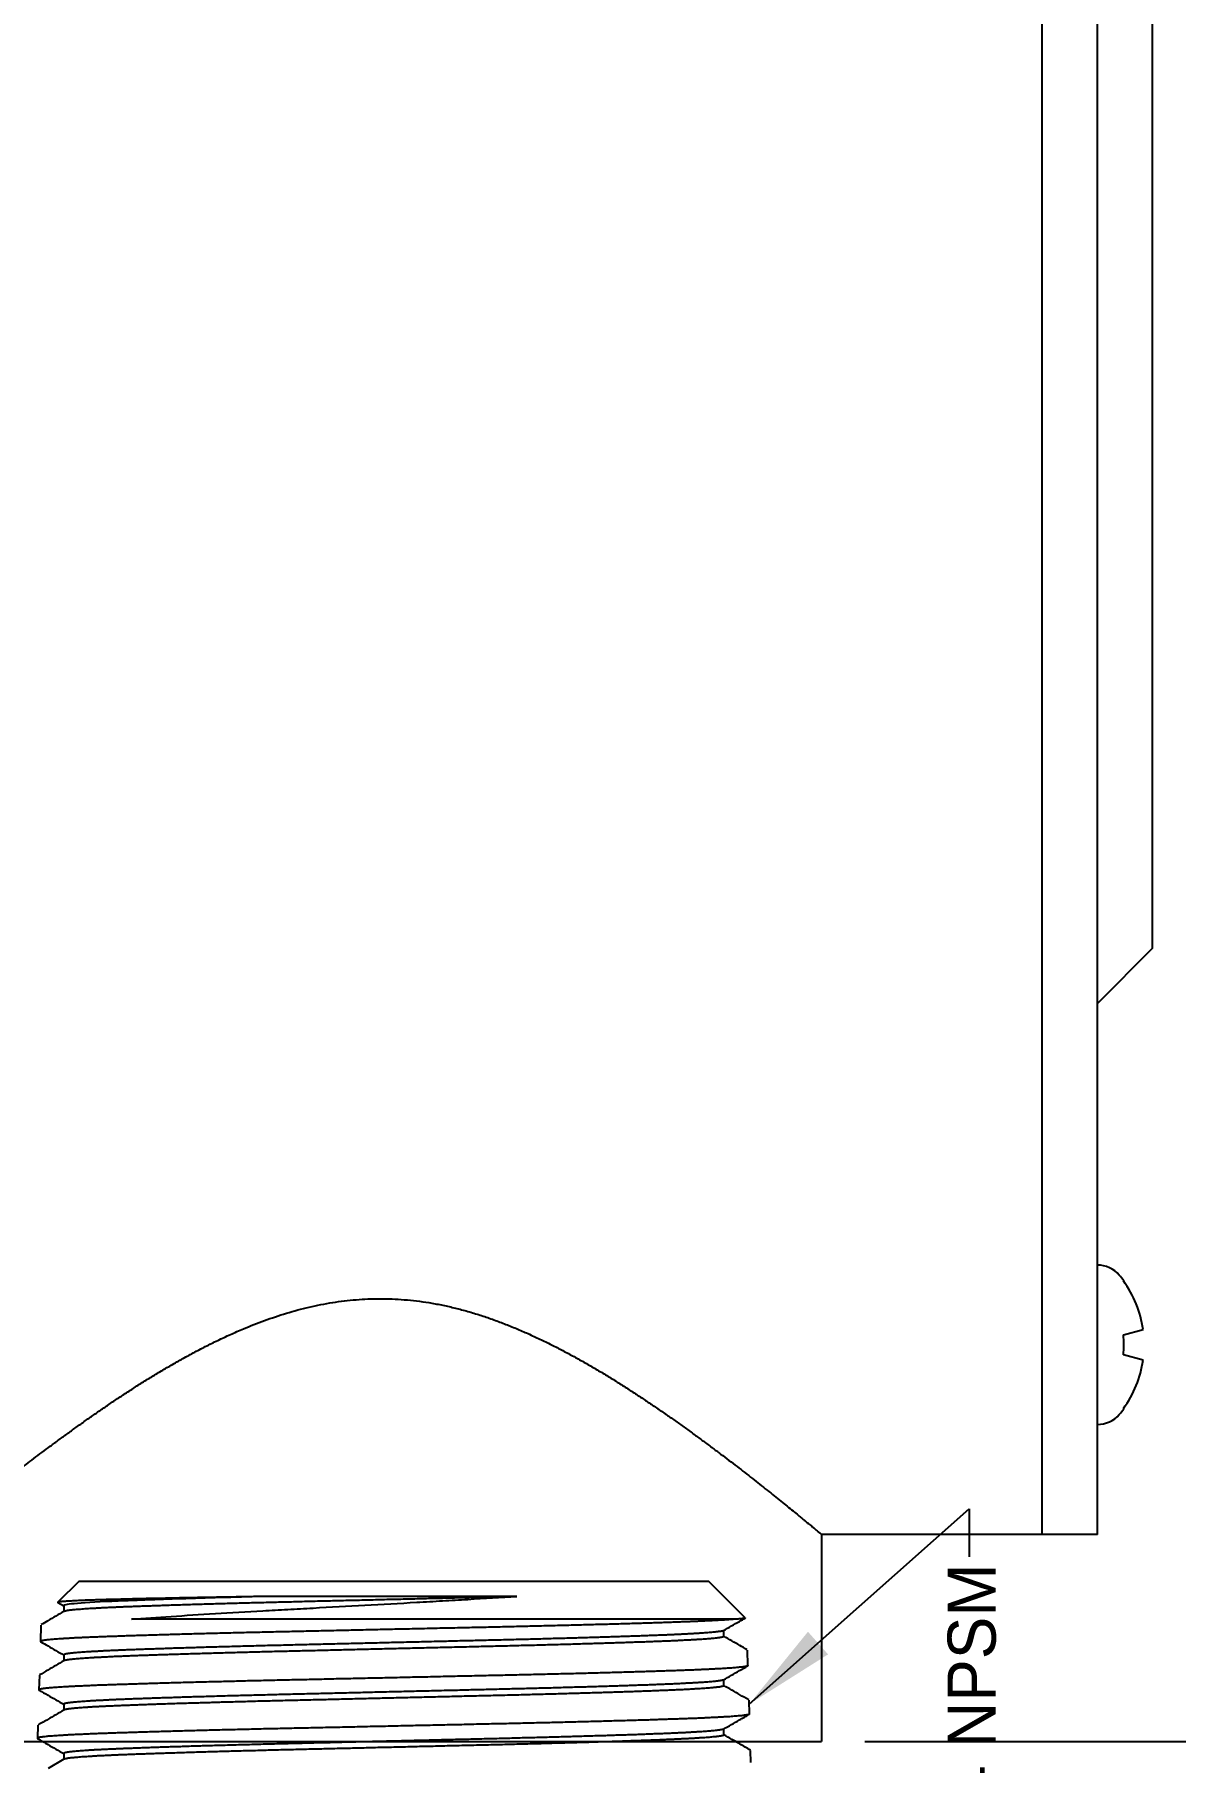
# Model space of a CAD drawing. Header units: inches. Extents: x 0 to 81.1, y 0 to 52.1.
# Drawn here: x 74.268 to 75.922, y 34.576 to 37.081 of the extents above; entities that cross this region are included whole.
import ezdxf
from ezdxf.enums import TextEntityAlignment as Align

# ---------------------------------------------------------------- set-up
doc = ezdxf.new("R2010")
doc.units = ezdxf.units.IN
doc.header["$MEASUREMENT"] = 0
doc.linetypes.add('SLD-Solid', pattern=[0])
doc.layers.add('PSYMS', color=7, linetype='Continuous')
doc.styles.add('SLDTEXTSTYLE0', font='arial.ttf', dxfattribs={"width": 0.948})
doc.styles.add('WD', font='romans.shx', dxfattribs={"height": 0.185})
doc.dimstyles.new('SLDDIMSTYLE0', dxfattribs={"dimtxt": 0.133472, "dimasz": 0.133472, "dimexe": 0, "dimexo": 0.0625, "dimgap": 0.033368, "dimtad": 0, "dimtih": 1, "dimtoh": 1, "dimdec": 4, "dimrnd": 1e-09, "dimzin": 12, "dimdsep": 46, "dimtxsty": 'SLDTEXTSTYLE0', "dimsah": 1, "dimcen": 0.09, "dimadec": 0, "dimazin": 3, "dimtfac": 1, "dimtdec": 4, "dimtofl": 0, "dimtmove": 0, "dimatfit": 3, "dimfxl": 1, "dimfrac": 2, "dimtolj": 1, "dimtzin": 12, "dimarcsym": 0})

# ---------------------------------------------------------------- blocks, each defined once
blk = doc.blocks.new('*D13')
at = {"color": 0, "linetype": 'SLD-Solid', "lineweight": -2, "transparency": 16777216}
for p, q in [((75.8715, 39.5863), (77.5441, 39.5863)), ((77.5441, 38.4863), (77.5441, 37.5636)), ((77.5441, 35.7063), (77.5441, 36.6289)), ((75.4715, 34.6063), (77.5441, 34.6063))]:
    blk.add_line(p, q, dxfattribs=at)
at = {"color": 0, "linetype": 'SLD-Solid', "transparency": 16777216}
for points in [[(77.3608, 38.4863), (77.7274, 38.4863), (77.5441, 39.5863)], [(77.3608, 35.7063), (77.7274, 35.7063), (77.5441, 34.6063)]]:
    blk.add_solid(points, dxfattribs=at)
at = {"layer": 'Defpoints', "color": 0, "linetype": 'SLD-Solid', "transparency": 16777216}
for p in [(75.809, 39.5863), (77.5441, 39.5863), (75.409, 34.6063)]:
    blk.add_point(p, dxfattribs=at)
at = {"color": 0, "linetype": 'SLD-Solid', "lineweight": 18, "transparency": 16777216, "insert": (77.5441, 37.5303), "char_height": 0.85, "attachment_point": 2, "style": 'SLDTEXTSTYLE0'}
blk.add_mtext('\\A1;4.98"', dxfattribs=at)
blk = doc.blocks.new('HDV1_COMP_3_4')
at = {"color": 7, "linetype": 'SLD-Solid', "lineweight": 25}
for p, q in [((1.3171, 1.165), (1.2983, 1.1656)), ((1.3898, 1.1627), (1.3685, 1.1634)), ((1.4625, 1.1605), (1.4387, 1.1612)), ((1.2678, 1.127), (1.2546, 1.1499)), ((1.2763, 1.1274), (1.2676, 1.1274)), ((1.3477, 1.1274), (1.339, 1.1274)), ((1.4191, 1.1274), (1.4104, 1.1274)), ((1.4906, 1.1274), (1.4818, 1.1274)), ((1.4951, 1.1357), (1.4903, 1.1274)), ((1.5263, 1.1049), (1.4954, 1.1358)), ((1.5263, 1.1049), (1.5263, 0.6488)), ((1.471, 0.153), (1.471, 1.0291)), ((1.5038, 0.4706), (1.5038, 0.8384)), ((1.5263, 0.6488), (1.5263, 0.1926)), ((1.4728, 0.1391), (1.5263, 0.1926)), ((1.3031, 0.1702), (1.3118, 0.1702)), ((1.3745, 0.1702), (1.3832, 0.1702)), ((1.4459, 0.1702), (1.4546, 0.1702)), ((1.2632, 0.1309), (1.2807, 0.1314)), ((1.3334, 0.1331), (1.3534, 0.1337)), ((1.4036, 0.1353), (1.4262, 0.136))]:
    blk.add_line(p, q, dxfattribs=at)
for points, knots in [([(1.2979, 1.1652), (1.295, 1.1602), (1.2877, 1.1476), (1.2804, 1.135), (1.276, 1.1274)], [0, 0, 0, 0, 0.397631, 1, 1, 1, 1]), ([(1.3334, 0.1331), (1.3334, 0.1331), (1.3333, 0.133), (1.3331, 0.1333), (1.3328, 0.1338), (1.3325, 0.1348), (1.3322, 0.1362), (1.3319, 0.138), (1.3316, 0.1402), (1.3312, 0.1427), (1.3309, 0.1457), (1.3306, 0.1492), (1.3303, 0.1531), (1.3299, 0.1574), (1.3296, 0.1621), (1.3293, 0.1671), (1.329, 0.1724), (1.3287, 0.1781), (1.3284, 0.1841), (1.3281, 0.1904), (1.3277, 0.1971), (1.3274, 0.2042), (1.3271, 0.2117), (1.3268, 0.2197), (1.3265, 0.2282), (1.3262, 0.2371), (1.3259, 0.2461), (1.3256, 0.2554), (1.3253, 0.2647), (1.3249, 0.2744), (1.3246, 0.2844), (1.3243, 0.2946), (1.324, 0.3051), (1.3237, 0.3158), (1.3234, 0.3271), (1.3231, 0.3387), (1.3227, 0.3508), (1.3224, 0.3632), (1.3221, 0.3756), (1.3218, 0.388), (1.3214, 0.4004), (1.3211, 0.413), (1.3208, 0.4258), (1.3205, 0.4387), (1.3202, 0.4518), (1.3199, 0.4651), (1.3196, 0.4787), (1.3193, 0.4927), (1.319, 0.5071), (1.3187, 0.5216), (1.3183, 0.5359), (1.318, 0.5501), (1.3177, 0.5642), (1.3174, 0.5783), (1.3171, 0.5924), (1.3168, 0.6066), (1.3165, 0.6209), (1.3162, 0.6351), (1.3158, 0.6496), (1.3155, 0.6644), (1.3152, 0.6794), (1.3149, 0.6943), (1.3145, 0.709), (1.3142, 0.7234), (1.3139, 0.7375), (1.3136, 0.7515), (1.3133, 0.7655), (1.313, 0.7794), (1.3127, 0.7931), (1.3124, 0.8068), (1.3121, 0.8205), (1.3118, 0.8344), (1.3115, 0.8483), (1.3111, 0.8621), (1.3108, 0.8754), (1.3105, 0.8884), (1.3102, 0.901), (1.3099, 0.9133), (1.3096, 0.9255), (1.3092, 0.9374), (1.3089, 0.9492), (1.3086, 0.9607), (1.3083, 0.9721), (1.308, 0.9835), (1.3076, 0.9948), (1.3073, 1.0058), (1.307, 1.0164), (1.3067, 1.0264), (1.3064, 1.036), (1.3061, 1.0453), (1.3058, 1.0544), (1.3055, 1.063), (1.3052, 1.0714), (1.3049, 1.0795), (1.3046, 1.0874), (1.3042, 1.095), (1.3039, 1.1024), (1.3036, 1.1094), (1.3033, 1.1159), (1.303, 1.1219), (1.3026, 1.1275), (1.3023, 1.1327), (1.302, 1.1375), (1.3017, 1.142), (1.3014, 1.1461), (1.3011, 1.1498), (1.3008, 1.1532), (1.3004, 1.1562), (1.3001, 1.1588), (1.2998, 1.161), (1.2995, 1.1628), (1.2992, 1.1641), (1.2988, 1.165), (1.2985, 1.1655), (1.2982, 1.1656), (1.298, 1.1655), (1.2979, 1.1652), (1.2979, 1.1652)], [0, 0, 0, 0, 0.000446, 0.009119, 0.017791, 0.02649, 0.035189, 0.043861, 0.052533, 0.061232, 0.069931, 0.079047, 0.088164, 0.097311, 0.106459, 0.115135, 0.123811, 0.132513, 0.141216, 0.149892, 0.158568, 0.16727, 0.175973, 0.185093, 0.194214, 0.203366, 0.212518, 0.221194, 0.22987, 0.238574, 0.247277, 0.255953, 0.264629, 0.273332, 0.282035, 0.291156, 0.300277, 0.309429, 0.318581, 0.327261, 0.33594, 0.344647, 0.353353, 0.362033, 0.370712, 0.379419, 0.388125, 0.39725, 0.406374, 0.41553, 0.424685, 0.433366, 0.442047, 0.450754, 0.459461, 0.468142, 0.476822, 0.485529, 0.494237, 0.503362, 0.512487, 0.521644, 0.5308, 0.539483, 0.548167, 0.556877, 0.565587, 0.57427, 0.582953, 0.591663, 0.600373, 0.609502, 0.61863, 0.62779, 0.636949, 0.645634, 0.654319, 0.66303, 0.671742, 0.680426, 0.689111, 0.697822, 0.706534, 0.715664, 0.724794, 0.733954, 0.743115, 0.751802, 0.760489, 0.769203, 0.777916, 0.786603, 0.795291, 0.804004, 0.812718, 0.82185, 0.830983, 0.840146, 0.849309, 0.857998, 0.866687, 0.875403, 0.884118, 0.892807, 0.901496, 0.910211, 0.918927, 0.928061, 0.937196, 0.946361, 0.955526, 0.964217, 0.972907, 0.981625, 0.990342, 0.999033, 1, 1, 1, 1]), ([(1.3392, 1.127), (1.3347, 1.1348), (1.3275, 1.1473), (1.3202, 1.1598), (1.3175, 1.1646)], [0, 0, 0, 0, 0.621399, 1, 1, 1, 1]), ([(1.3681, 1.163), (1.3656, 1.1587), (1.3587, 1.1469), (1.3519, 1.135), (1.3475, 1.1274)], [0, 0, 0, 0, 0.360326, 1, 1, 1, 1]), ([(1.4036, 0.1353), (1.4035, 0.1353), (1.4034, 0.1353), (1.4032, 0.1356), (1.4029, 0.1362), (1.4026, 0.1372), (1.4023, 0.1385), (1.402, 0.1402), (1.4017, 0.1422), (1.4015, 0.1445), (1.4012, 0.1473), (1.4009, 0.1503), (1.4006, 0.1536), (1.4003, 0.1572), (1.4, 0.161), (1.3997, 0.1652), (1.3994, 0.1697), (1.3992, 0.1745), (1.3989, 0.1796), (1.3986, 0.1851), (1.3983, 0.1909), (1.398, 0.1972), (1.3977, 0.2037), (1.3974, 0.2107), (1.3971, 0.2182), (1.3968, 0.2261), (1.3965, 0.2343), (1.3962, 0.2428), (1.3959, 0.2517), (1.3956, 0.2608), (1.3953, 0.2703), (1.395, 0.2802), (1.3947, 0.2906), (1.3943, 0.3014), (1.394, 0.3126), (1.3937, 0.3238), (1.3934, 0.3351), (1.3931, 0.3465), (1.3927, 0.3581), (1.3924, 0.3699), (1.3921, 0.3819), (1.3918, 0.3942), (1.3915, 0.4066), (1.3912, 0.4195), (1.3909, 0.4327), (1.3905, 0.4463), (1.3902, 0.4601), (1.3899, 0.4739), (1.3896, 0.4875), (1.3893, 0.5011), (1.389, 0.5147), (1.3887, 0.5285), (1.3884, 0.5424), (1.3881, 0.5563), (1.3878, 0.5703), (1.3874, 0.5846), (1.3871, 0.5992), (1.3868, 0.6141), (1.3865, 0.629), (1.3861, 0.6437), (1.3858, 0.6582), (1.3855, 0.6724), (1.3852, 0.6866), (1.3849, 0.7007), (1.3846, 0.7148), (1.3843, 0.7289), (1.384, 0.7429), (1.3836, 0.7571), (1.3833, 0.7714), (1.383, 0.7859), (1.3827, 0.8002), (1.3824, 0.8142), (1.3821, 0.8278), (1.3818, 0.8411), (1.3815, 0.8542), (1.3812, 0.8672), (1.3808, 0.88), (1.3805, 0.8926), (1.3802, 0.905), (1.3799, 0.9174), (1.3796, 0.9299), (1.3793, 0.9423), (1.3789, 0.9544), (1.3786, 0.9661), (1.3783, 0.9774), (1.378, 0.9882), (1.3777, 0.9988), (1.3773, 1.0091), (1.377, 1.0191), (1.3767, 1.0288), (1.3764, 1.0383), (1.3761, 1.0476), (1.3758, 1.0567), (1.3755, 1.0656), (1.3752, 1.0742), (1.3749, 1.0823), (1.3745, 1.09), (1.3742, 1.0971), (1.3739, 1.1039), (1.3736, 1.1104), (1.3733, 1.1165), (1.373, 1.1223), (1.3727, 1.1277), (1.3724, 1.1328), (1.372, 1.1376), (1.3717, 1.1421), (1.3714, 1.1461), (1.3711, 1.1497), (1.3707, 1.1528), (1.3704, 1.1555), (1.3701, 1.1578), (1.3698, 1.1597), (1.3695, 1.1612), (1.3692, 1.1624), (1.3689, 1.1631), (1.3686, 1.1634), (1.3683, 1.1634), (1.3681, 1.1631), (1.3681, 1.163)], [0, 0, 0, 0, 0.004305, 0.012205, 0.020084, 0.027964, 0.035863, 0.043762, 0.051972, 0.060181, 0.068414, 0.076646, 0.084525, 0.092405, 0.100304, 0.108203, 0.116083, 0.123962, 0.131861, 0.139761, 0.14797, 0.15618, 0.164412, 0.172644, 0.18132, 0.189995, 0.198697, 0.207399, 0.216075, 0.22475, 0.233453, 0.242155, 0.251275, 0.260395, 0.269546, 0.278697, 0.287375, 0.296053, 0.304758, 0.313463, 0.322141, 0.33082, 0.339525, 0.348229, 0.357353, 0.366476, 0.37563, 0.384784, 0.393463, 0.402142, 0.410848, 0.419554, 0.428233, 0.436912, 0.445618, 0.454323, 0.463447, 0.472571, 0.481726, 0.490881, 0.499563, 0.508246, 0.516955, 0.525664, 0.534346, 0.543029, 0.551738, 0.560447, 0.569574, 0.578702, 0.587861, 0.597019, 0.605702, 0.614385, 0.623095, 0.631804, 0.640487, 0.64917, 0.65788, 0.666589, 0.675717, 0.684845, 0.694003, 0.703162, 0.711849, 0.720535, 0.729248, 0.737961, 0.746648, 0.755334, 0.764048, 0.772761, 0.781893, 0.791024, 0.800187, 0.80935, 0.818037, 0.826724, 0.835438, 0.844152, 0.852839, 0.861526, 0.87024, 0.878954, 0.888086, 0.897218, 0.906381, 0.915544, 0.924235, 0.932925, 0.941642, 0.950359, 0.959049, 0.967739, 0.976456, 0.985173, 0.994309, 1, 1, 1, 1]), ([(1.4106, 1.127), (1.4061, 1.1348), (1.3993, 1.1466), (1.3925, 1.1584), (1.3902, 1.1623)], [0, 0, 0, 0, 0.660757, 1, 1, 1, 1]), ([(1.4382, 1.1608), (1.4362, 1.1573), (1.4297, 1.1461), (1.4233, 1.135), (1.4189, 1.1274)], [0, 0, 0, 0, 0.318816, 1, 1, 1, 1]), ([(1.471, 0.153), (1.4709, 0.1543), (1.4706, 0.1569), (1.4703, 0.1612), (1.47, 0.166), (1.4697, 0.1706), (1.4694, 0.175), (1.4692, 0.1789), (1.469, 0.183), (1.4687, 0.1874), (1.4685, 0.1919), (1.4683, 0.1971), (1.468, 0.2033), (1.4677, 0.2104), (1.4674, 0.2178), (1.4671, 0.2256), (1.4668, 0.2337), (1.4665, 0.2421), (1.4662, 0.2509), (1.4659, 0.2601), (1.4655, 0.2697), (1.4652, 0.2798), (1.4649, 0.2903), (1.4646, 0.3009), (1.4643, 0.3116), (1.4639, 0.3223), (1.4636, 0.3333), (1.4633, 0.3446), (1.463, 0.3561), (1.4627, 0.3678), (1.4624, 0.3797), (1.4621, 0.392), (1.4617, 0.4048), (1.4614, 0.418), (1.4611, 0.4313), (1.4608, 0.4447), (1.4604, 0.4579), (1.4601, 0.4711), (1.4598, 0.4845), (1.4595, 0.4979), (1.4592, 0.5115), (1.4589, 0.5252), (1.4586, 0.5389), (1.4583, 0.553), (1.458, 0.5674), (1.4577, 0.5821), (1.4574, 0.5969), (1.457, 0.6115), (1.4567, 0.6259), (1.4564, 0.64), (1.4561, 0.6542), (1.4558, 0.6683), (1.4555, 0.6825), (1.4551, 0.6966), (1.4548, 0.7106), (1.4545, 0.7249), (1.4542, 0.7393), (1.4539, 0.7539), (1.4535, 0.7685), (1.4532, 0.7827), (1.4529, 0.7965), (1.4526, 0.81), (1.4523, 0.8234), (1.452, 0.8366), (1.4517, 0.8497), (1.4514, 0.8626), (1.4511, 0.8754), (1.4508, 0.8883), (1.4505, 0.9011), (1.4501, 0.9139), (1.4498, 0.9266), (1.4495, 0.9388), (1.4492, 0.9505), (1.4489, 0.9618), (1.4485, 0.9729), (1.4482, 0.9838), (1.4479, 0.9944), (1.4476, 1.0047), (1.4473, 1.0147), (1.447, 1.0247), (1.4467, 1.0345), (1.4463, 1.0441), (1.446, 1.0534), (1.4457, 1.0623), (1.4454, 1.0706), (1.4451, 1.0785), (1.4448, 1.086), (1.4445, 1.0933), (1.4442, 1.1001), (1.4439, 1.1067), (1.4436, 1.1129), (1.4432, 1.1188), (1.4429, 1.1244), (1.4426, 1.1298), (1.4423, 1.1347), (1.4419, 1.1392), (1.4416, 1.1432), (1.4413, 1.1467), (1.441, 1.1499), (1.4407, 1.1527), (1.4404, 1.155), (1.4401, 1.1571), (1.4398, 1.1587), (1.4394, 1.1599), (1.4391, 1.1608), (1.4388, 1.1612), (1.4385, 1.1613), (1.4383, 1.161), (1.4382, 1.1608)], [0, 0, 0, 0, 0.010049, 0.020097, 0.030181, 0.040264, 0.047059, 0.053854, 0.060648, 0.067467, 0.074286, 0.081105, 0.090516, 0.099927, 0.109366, 0.118806, 0.128217, 0.137627, 0.147067, 0.156506, 0.1664, 0.176293, 0.18622, 0.196146, 0.205558, 0.21497, 0.22441, 0.23385, 0.243262, 0.252673, 0.262114, 0.271554, 0.281448, 0.291342, 0.301269, 0.311196, 0.32061, 0.330023, 0.339465, 0.348907, 0.358321, 0.367734, 0.377176, 0.386618, 0.396514, 0.40641, 0.416339, 0.426269, 0.435685, 0.445101, 0.454546, 0.463991, 0.473407, 0.482823, 0.492268, 0.501713, 0.511611, 0.52151, 0.531442, 0.541375, 0.550792, 0.560209, 0.569655, 0.579102, 0.588519, 0.597936, 0.607382, 0.616828, 0.626728, 0.636628, 0.646562, 0.656495, 0.665916, 0.675336, 0.684786, 0.694235, 0.703656, 0.713077, 0.722526, 0.731976, 0.741879, 0.751783, 0.76172, 0.771657, 0.781078, 0.7905, 0.79995, 0.8094, 0.818821, 0.828242, 0.837692, 0.847142, 0.857046, 0.86695, 0.876888, 0.886825, 0.89625, 0.905675, 0.91513, 0.924584, 0.934009, 0.943434, 0.952888, 0.962342, 0.972251, 0.982159, 0.992101, 1, 1, 1, 1]), ([(1.4821, 1.127), (1.4776, 1.1348), (1.4712, 1.1458), (1.4648, 1.1568), (1.463, 1.1601)], [0, 0, 0, 0, 0.706239, 1, 1, 1, 1]), ([(1.3115, 0.1706), (1.3115, 0.1707), (1.3113, 0.1709), (1.3111, 0.1717), (1.3108, 0.173), (1.3105, 0.1746), (1.3101, 0.1766), (1.3098, 0.1789), (1.3095, 0.1815), (1.3092, 0.1845), (1.3089, 0.1879), (1.3086, 0.1917), (1.3082, 0.1958), (1.3079, 0.2003), (1.3076, 0.2052), (1.3073, 0.2103), (1.307, 0.2159), (1.3066, 0.2217), (1.3063, 0.2278), (1.306, 0.2343), (1.3057, 0.241), (1.3054, 0.2481), (1.3051, 0.2554), (1.3048, 0.2632), (1.3045, 0.2716), (1.3041, 0.2807), (1.3038, 0.2901), (1.3034, 0.2999), (1.3031, 0.3097), (1.3028, 0.3195), (1.3025, 0.3292), (1.3021, 0.3392), (1.3018, 0.3495), (1.3015, 0.3599), (1.3012, 0.3705), (1.3009, 0.3813), (1.3005, 0.3922), (1.3002, 0.4034), (1.2999, 0.4148), (1.2996, 0.4265), (1.2993, 0.4384), (1.299, 0.4503), (1.2987, 0.4624), (1.2983, 0.4746), (1.298, 0.4868), (1.2977, 0.4992), (1.2974, 0.5116), (1.2971, 0.5242), (1.2968, 0.537), (1.2965, 0.5498), (1.2962, 0.5628), (1.2959, 0.5763), (1.2955, 0.5903), (1.2952, 0.6049), (1.2948, 0.6195), (1.2945, 0.6341), (1.2941, 0.6485), (1.2938, 0.6626), (1.2935, 0.6763), (1.2931, 0.6901), (1.2928, 0.7038), (1.2925, 0.7174), (1.2921, 0.7309), (1.2918, 0.7444), (1.2915, 0.7579), (1.2912, 0.7715), (1.2908, 0.7851), (1.2905, 0.7986), (1.2902, 0.812), (1.2899, 0.8253), (1.2895, 0.8385), (1.2892, 0.8516), (1.2888, 0.8646), (1.2885, 0.8774), (1.2881, 0.89), (1.2878, 0.9025), (1.2874, 0.9147), (1.2871, 0.9263), (1.2868, 0.9374), (1.2864, 0.948), (1.2861, 0.9583), (1.2858, 0.9683), (1.2855, 0.9781), (1.2852, 0.9876), (1.2849, 0.9968), (1.2845, 1.0057), (1.2842, 1.0143), (1.2839, 1.0226), (1.2836, 1.0306), (1.2833, 1.0382), (1.283, 1.0455), (1.2827, 1.0526), (1.2824, 1.0594), (1.2821, 1.066), (1.2818, 1.0723), (1.2815, 1.0783), (1.2812, 1.084), (1.2809, 1.0894), (1.2805, 1.0944), (1.2802, 1.0991), (1.2799, 1.1035), (1.2796, 1.1075), (1.2792, 1.1111), (1.2789, 1.1144), (1.2786, 1.1173), (1.2783, 1.1198), (1.278, 1.1221), (1.2776, 1.124), (1.2773, 1.1255), (1.2769, 1.1266), (1.2766, 1.1273), (1.2764, 1.1274), (1.2763, 1.1274)], [0, 0, 0, 0, 0.004567, 0.0134, 0.022262, 0.031149, 0.039899, 0.048667, 0.057449, 0.066243, 0.075225, 0.084212, 0.0932, 0.102187, 0.111168, 0.12014, 0.1291, 0.138044, 0.146969, 0.155872, 0.164748, 0.173596, 0.182411, 0.191193, 0.200867, 0.210583, 0.220335, 0.23012, 0.239933, 0.248855, 0.257794, 0.266745, 0.275705, 0.284672, 0.29348, 0.302288, 0.311091, 0.319887, 0.328851, 0.337801, 0.346732, 0.355642, 0.364528, 0.373385, 0.382211, 0.391003, 0.399785, 0.408602, 0.417451, 0.426329, 0.435233, 0.444158, 0.453999, 0.463858, 0.47373, 0.483612, 0.493499, 0.50279, 0.512078, 0.521358, 0.530626, 0.539879, 0.549113, 0.558325, 0.567509, 0.577099, 0.586651, 0.596164, 0.605688, 0.615251, 0.624851, 0.634556, 0.644289, 0.654046, 0.663822, 0.673613, 0.683414, 0.693221, 0.702213, 0.711201, 0.720185, 0.729158, 0.738119, 0.747064, 0.755966, 0.764846, 0.7737, 0.782524, 0.791316, 0.79992, 0.808541, 0.817194, 0.825877, 0.834765, 0.843677, 0.85261, 0.861561, 0.870526, 0.879503, 0.888486, 0.897474, 0.906462, 0.915447, 0.924426, 0.933395, 0.94235, 0.951289, 0.961097, 0.970877, 0.980624, 0.990333, 1, 1, 1, 1]), ([(1.383, 0.1706), (1.3829, 0.1707), (1.3828, 0.1709), (1.3825, 0.1717), (1.3822, 0.173), (1.3819, 0.1746), (1.3816, 0.1766), (1.3813, 0.1789), (1.3809, 0.1815), (1.3806, 0.1845), (1.3803, 0.1879), (1.38, 0.1917), (1.3797, 0.1958), (1.3793, 0.2003), (1.379, 0.2052), (1.3787, 0.2103), (1.3784, 0.2159), (1.3781, 0.2217), (1.3778, 0.2278), (1.3774, 0.2343), (1.3771, 0.241), (1.3768, 0.2481), (1.3765, 0.2554), (1.3762, 0.2632), (1.3759, 0.2716), (1.3755, 0.2807), (1.3752, 0.2901), (1.3749, 0.2999), (1.3745, 0.3097), (1.3742, 0.3195), (1.3739, 0.3292), (1.3736, 0.3392), (1.3732, 0.3495), (1.3729, 0.3599), (1.3726, 0.3705), (1.3723, 0.3813), (1.372, 0.3922), (1.3717, 0.4034), (1.3713, 0.4148), (1.371, 0.4265), (1.3707, 0.4384), (1.3704, 0.4503), (1.3701, 0.4624), (1.3698, 0.4746), (1.3695, 0.4868), (1.3692, 0.4992), (1.3689, 0.5116), (1.3686, 0.5242), (1.3683, 0.537), (1.3679, 0.5498), (1.3676, 0.5628), (1.3673, 0.5763), (1.367, 0.5903), (1.3666, 0.6049), (1.3663, 0.6195), (1.3659, 0.6341), (1.3656, 0.6485), (1.3652, 0.6626), (1.3649, 0.6763), (1.3646, 0.6901), (1.3642, 0.7038), (1.3639, 0.7174), (1.3636, 0.7309), (1.3632, 0.7444), (1.3629, 0.7579), (1.3626, 0.7715), (1.3623, 0.7851), (1.3619, 0.7986), (1.3616, 0.812), (1.3613, 0.8253), (1.3609, 0.8385), (1.3606, 0.8516), (1.3603, 0.8646), (1.3599, 0.8774), (1.3596, 0.89), (1.3592, 0.9025), (1.3589, 0.9147), (1.3585, 0.9263), (1.3582, 0.9374), (1.3579, 0.948), (1.3576, 0.9583), (1.3572, 0.9683), (1.3569, 0.9781), (1.3566, 0.9876), (1.3563, 0.9968), (1.356, 1.0057), (1.3557, 1.0143), (1.3554, 1.0226), (1.3551, 1.0306), (1.3548, 1.0382), (1.3545, 1.0455), (1.3542, 1.0526), (1.3539, 1.0594), (1.3535, 1.066), (1.3532, 1.0723), (1.3529, 1.0783), (1.3526, 1.084), (1.3523, 1.0894), (1.352, 1.0944), (1.3516, 1.0991), (1.3513, 1.1035), (1.351, 1.1075), (1.3507, 1.1111), (1.3503, 1.1144), (1.35, 1.1173), (1.3497, 1.1198), (1.3494, 1.1221), (1.349, 1.124), (1.3487, 1.1255), (1.3484, 1.1266), (1.348, 1.1273), (1.3478, 1.1274), (1.3477, 1.1274)], [0, 0, 0, 0, 0.004567, 0.0134, 0.022262, 0.031149, 0.039899, 0.048667, 0.057449, 0.066243, 0.075225, 0.084212, 0.0932, 0.102187, 0.111168, 0.12014, 0.1291, 0.138044, 0.146969, 0.155872, 0.164748, 0.173596, 0.182411, 0.191193, 0.200867, 0.210583, 0.220335, 0.23012, 0.239933, 0.248855, 0.257794, 0.266745, 0.275705, 0.284672, 0.29348, 0.302288, 0.311091, 0.319887, 0.328851, 0.337801, 0.346732, 0.355642, 0.364528, 0.373385, 0.382211, 0.391003, 0.399785, 0.408602, 0.417451, 0.426329, 0.435233, 0.444158, 0.453999, 0.463858, 0.47373, 0.483612, 0.493499, 0.50279, 0.512078, 0.521358, 0.530626, 0.539879, 0.549113, 0.558325, 0.567509, 0.577099, 0.586651, 0.596164, 0.605688, 0.615251, 0.624851, 0.634556, 0.644289, 0.654046, 0.663822, 0.673613, 0.683414, 0.693221, 0.702213, 0.711201, 0.720185, 0.729158, 0.738119, 0.747064, 0.755966, 0.764846, 0.7737, 0.782524, 0.791316, 0.79992, 0.808541, 0.817194, 0.825877, 0.834765, 0.843677, 0.85261, 0.861561, 0.870526, 0.879503, 0.888486, 0.897474, 0.906462, 0.915447, 0.924426, 0.933395, 0.94235, 0.951289, 0.961097, 0.970877, 0.980624, 0.990333, 1, 1, 1, 1]), ([(1.4544, 0.1706), (1.4543, 0.1707), (1.4542, 0.1709), (1.4539, 0.1717), (1.4536, 0.173), (1.4533, 0.1746), (1.453, 0.1766), (1.4527, 0.1789), (1.4524, 0.1815), (1.4521, 0.1845), (1.4517, 0.1879), (1.4514, 0.1917), (1.4511, 0.1958), (1.4508, 0.2003), (1.4505, 0.2052), (1.4501, 0.2103), (1.4498, 0.2159), (1.4495, 0.2217), (1.4492, 0.2278), (1.4489, 0.2343), (1.4486, 0.241), (1.4482, 0.2481), (1.4479, 0.2554), (1.4476, 0.2632), (1.4473, 0.2716), (1.447, 0.2807), (1.4466, 0.2901), (1.4463, 0.2999), (1.446, 0.3097), (1.4456, 0.3195), (1.4453, 0.3292), (1.445, 0.3392), (1.4447, 0.3495), (1.4444, 0.3599), (1.444, 0.3705), (1.4437, 0.3813), (1.4434, 0.3922), (1.4431, 0.4034), (1.4428, 0.4148), (1.4425, 0.4265), (1.4421, 0.4384), (1.4418, 0.4503), (1.4415, 0.4624), (1.4412, 0.4746), (1.4409, 0.4868), (1.4406, 0.4992), (1.4403, 0.5116), (1.44, 0.5242), (1.4397, 0.537), (1.4394, 0.5498), (1.4391, 0.5628), (1.4387, 0.5763), (1.4384, 0.5903), (1.438, 0.6049), (1.4377, 0.6195), (1.4373, 0.6341), (1.437, 0.6485), (1.4367, 0.6626), (1.4363, 0.6763), (1.436, 0.6901), (1.4357, 0.7038), (1.4353, 0.7174), (1.435, 0.7309), (1.4347, 0.7444), (1.4343, 0.7579), (1.434, 0.7715), (1.4337, 0.7851), (1.4334, 0.7986), (1.433, 0.812), (1.4327, 0.8253), (1.4324, 0.8385), (1.432, 0.8516), (1.4317, 0.8646), (1.4313, 0.8774), (1.431, 0.89), (1.4306, 0.9025), (1.4303, 0.9147), (1.43, 0.9263), (1.4296, 0.9374), (1.4293, 0.948), (1.429, 0.9583), (1.4287, 0.9683), (1.4283, 0.9781), (1.428, 0.9876), (1.4277, 0.9968), (1.4274, 1.0057), (1.4271, 1.0143), (1.4268, 1.0226), (1.4265, 1.0306), (1.4262, 1.0382), (1.4259, 1.0455), (1.4256, 1.0526), (1.4253, 1.0594), (1.425, 1.066), (1.4247, 1.0723), (1.4243, 1.0783), (1.424, 1.084), (1.4237, 1.0894), (1.4234, 1.0944), (1.4231, 1.0991), (1.4227, 1.1035), (1.4224, 1.1075), (1.4221, 1.1111), (1.4218, 1.1144), (1.4215, 1.1173), (1.4211, 1.1198), (1.4208, 1.1221), (1.4205, 1.124), (1.4201, 1.1255), (1.4198, 1.1266), (1.4195, 1.1273), (1.4192, 1.1274), (1.4191, 1.1274)], [0, 0, 0, 0, 0.0045665, 0.0134002, 0.0222623, 0.0311495, 0.0398992, 0.0486669, 0.0574492, 0.0662431, 0.0752248, 0.0842117, 0.0932001, 0.1021866, 0.1111677, 0.12014, 0.1290999, 0.138044, 0.146969, 0.1558715, 0.1647482, 0.1735959, 0.1824113, 0.1911927, 0.2008672, 0.2105828, 0.2203351, 0.23012, 0.239933, 0.2488553, 0.2577936, 0.2667448, 0.2757052, 0.2846716, 0.2934802, 0.3022878, 0.3110912, 0.3198871, 0.3288513, 0.3378008, 0.3467323, 0.3556423, 0.3645275, 0.3733848, 0.3822108, 0.3910025, 0.399785, 0.408602, 0.417451, 0.426329, 0.4352326, 0.4441585, 0.4539988, 0.4638575, 0.4737302, 0.4836121, 0.4934987, 0.5027902, 0.5120779, 0.5213579, 0.5306263, 0.5398794, 0.5491134, 0.5583245, 0.5675092, 0.5770989, 0.5866515, 0.5961639, 0.6056877, 0.6152513, 0.6248509, 0.6345559, 0.6442889, 0.6540456, 0.6638217, 0.6736127, 0.683414, 0.6932213, 0.7022125, 0.7112015, 0.7201845, 0.7291582, 0.7381191, 0.7470638, 0.7559664, 0.7648463, 0.7737, 0.7825244, 0.7913163, 0.7999198, 0.8085406, 0.817194, 0.825877, 0.8347646, 0.8436767, 0.85261, 0.861561, 0.8705264, 0.8795026, 0.8884864, 0.8974741, 0.9064623, 0.9154475, 0.9244262, 0.9333949, 0.9423501, 0.9512885, 0.9610973, 0.9708771, 0.9806236, 0.9903326, 1, 1, 1, 1]), ([(1.5038, 0.8384), (1.5027, 0.8808), (1.5016, 0.9212), (1.4999, 0.9748), (1.4993, 0.9915), (1.4985, 1.0145), (1.4982, 1.0218), (1.4977, 1.0357), (1.4975, 1.0423), (1.4961, 1.0739), (1.495, 1.094), (1.4927, 1.1207), (1.4916, 1.1274), (1.4906, 1.1274)], [0, 0, 0, 0, 0.25, 0.25, 0.375, 0.375, 0.4375, 0.4375, 0.5, 0.5, 0.75, 0.75, 1, 1, 1, 1]), ([(1.5038, 0.8384), (1.5038, 0.8415), (1.5037, 0.8477), (1.5035, 0.8568), (1.5033, 0.8659), (1.5032, 0.8749), (1.503, 0.8838), (1.5029, 0.8927), (1.5027, 0.9015), (1.5026, 0.9102), (1.5024, 0.9188), (1.5023, 0.9273), (1.5021, 0.9357), (1.5019, 0.9447), (1.5018, 0.9544), (1.5016, 0.9647), (1.5013, 0.9747), (1.5011, 0.9845), (1.5009, 0.994), (1.5008, 1.0033), (1.5006, 1.0123), (1.5004, 1.0212), (1.5002, 1.0299), (1.5, 1.0384), (1.4997, 1.0467), (1.4995, 1.0544), (1.4993, 1.0618), (1.4992, 1.0687), (1.499, 1.0753), (1.4988, 1.0816), (1.4986, 1.0875), (1.4984, 1.0931), (1.4982, 1.0984), (1.498, 1.1035), (1.4977, 1.1082), (1.4975, 1.1127), (1.4973, 1.1168), (1.4971, 1.1204), (1.4969, 1.1236), (1.4967, 1.1265), (1.4965, 1.1289), (1.4963, 1.131), (1.4961, 1.1327), (1.4959, 1.1341), (1.4957, 1.135), (1.4955, 1.1357), (1.4953, 1.1359), (1.4952, 1.1358), (1.4951, 1.1357)], [0, 0, 0, 0, 0.017301, 0.034604, 0.051905, 0.069274, 0.086646, 0.104015, 0.121597, 0.139181, 0.156762, 0.174416, 0.192072, 0.209726, 0.232532, 0.255339, 0.278215, 0.301092, 0.323898, 0.346705, 0.369581, 0.392458, 0.416433, 0.440408, 0.464464, 0.48852, 0.511361, 0.534202, 0.557111, 0.580021, 0.602861, 0.625702, 0.648611, 0.671521, 0.695513, 0.719506, 0.743578, 0.767651, 0.790672, 0.813694, 0.836786, 0.859878, 0.882899, 0.905921, 0.929013, 0.952105, 0.976305, 1, 1, 1, 1]), ([(1.3031, 0.1702), (1.303, 0.1702), (1.3028, 0.1703), (1.3025, 0.1708), (1.3021, 0.1717), (1.3018, 0.173), (1.3015, 0.1746), (1.3012, 0.1766), (1.3009, 0.1789), (1.3006, 0.1815), (1.3003, 0.1845), (1.3, 0.1879), (1.2996, 0.1917), (1.2993, 0.1958), (1.299, 0.2003), (1.2987, 0.2052), (1.2983, 0.2103), (1.298, 0.2159), (1.2977, 0.2217), (1.2974, 0.2278), (1.2971, 0.2343), (1.2968, 0.241), (1.2965, 0.2481), (1.2962, 0.2554), (1.2958, 0.2632), (1.2955, 0.2716), (1.2952, 0.2807), (1.2949, 0.2901), (1.2945, 0.2999), (1.2942, 0.3097), (1.2938, 0.3197), (1.2935, 0.3297), (1.2932, 0.3399), (1.2929, 0.3505), (1.2925, 0.3612), (1.2922, 0.3722), (1.2919, 0.3835), (1.2915, 0.3951), (1.2912, 0.4071), (1.2909, 0.4195), (1.2905, 0.432), (1.2902, 0.4447), (1.2898, 0.4576), (1.2895, 0.4707), (1.2892, 0.4841), (1.2888, 0.4978), (1.2885, 0.5115), (1.2882, 0.5255), (1.2878, 0.5396), (1.2875, 0.5538), (1.2872, 0.5678), (1.2868, 0.5815), (1.2865, 0.5949), (1.2862, 0.6083), (1.2859, 0.6218), (1.2855, 0.6353), (1.2852, 0.6487), (1.2849, 0.6621), (1.2846, 0.6754), (1.2842, 0.6887), (1.2839, 0.7019), (1.2836, 0.715), (1.2833, 0.7279), (1.283, 0.7406), (1.2827, 0.7533), (1.2824, 0.7659), (1.2821, 0.7785), (1.2818, 0.791), (1.2815, 0.8035), (1.2812, 0.8158), (1.2809, 0.828), (1.2805, 0.8401), (1.2802, 0.8522), (1.2799, 0.8641), (1.2796, 0.8758), (1.2793, 0.8875), (1.279, 0.8989), (1.2786, 0.9102), (1.2783, 0.9212), (1.278, 0.9325), (1.2776, 0.9438), (1.2773, 0.9552), (1.2769, 0.9663), (1.2766, 0.9771), (1.2762, 0.9873), (1.2759, 0.9968), (1.2756, 1.0057), (1.2753, 1.0143), (1.275, 1.0226), (1.2747, 1.0306), (1.2744, 1.0382), (1.2741, 1.0455), (1.2738, 1.0526), (1.2735, 1.0594), (1.2732, 1.066), (1.2729, 1.0723), (1.2726, 1.0783), (1.2722, 1.084), (1.2719, 1.0894), (1.2716, 1.0944), (1.2713, 1.0991), (1.271, 1.1035), (1.2706, 1.1075), (1.2703, 1.1111), (1.27, 1.1144), (1.2697, 1.1173), (1.2694, 1.1198), (1.269, 1.1221), (1.2687, 1.124), (1.2683, 1.1255), (1.268, 1.1265), (1.2679, 1.1268), (1.2678, 1.127)], [0, 0, 0, 0, 0.008767, 0.017569, 0.026403, 0.035265, 0.044151, 0.052901, 0.061668, 0.070451, 0.079244, 0.088226, 0.097212, 0.1062, 0.115187, 0.124168, 0.13314, 0.142099, 0.151043, 0.159968, 0.16887, 0.177747, 0.186594, 0.195409, 0.20419, 0.213865, 0.22358, 0.233332, 0.243117, 0.25293, 0.262057, 0.271202, 0.280359, 0.289526, 0.298699, 0.307875, 0.317048, 0.326216, 0.335811, 0.345392, 0.354954, 0.364494, 0.374008, 0.383491, 0.393263, 0.402993, 0.412707, 0.42246, 0.432253, 0.44208, 0.451937, 0.460996, 0.470073, 0.479164, 0.488266, 0.497375, 0.506488, 0.515456, 0.524421, 0.533378, 0.542326, 0.551259, 0.560017, 0.568754, 0.577469, 0.586158, 0.594994, 0.603796, 0.612574, 0.62138, 0.630219, 0.639088, 0.647983, 0.656902, 0.665841, 0.674797, 0.683766, 0.692745, 0.70173, 0.710718, 0.720604, 0.730484, 0.740354, 0.75021, 0.760047, 0.768949, 0.777829, 0.786682, 0.795506, 0.804298, 0.812901, 0.821522, 0.830175, 0.838858, 0.847745, 0.856657, 0.86559, 0.874541, 0.883506, 0.892482, 0.901466, 0.910453, 0.919441, 0.928426, 0.937404, 0.946373, 0.955328, 0.964266, 0.974075, 0.983854, 0.9936, 1, 1, 1, 1]), ([(1.3745, 0.1702), (1.3744, 0.1702), (1.3742, 0.1703), (1.3739, 0.1708), (1.3736, 0.1717), (1.3733, 0.173), (1.373, 0.1746), (1.3726, 0.1766), (1.3723, 0.1789), (1.372, 0.1815), (1.3717, 0.1845), (1.3714, 0.1879), (1.3711, 0.1917), (1.3707, 0.1958), (1.3704, 0.2003), (1.3701, 0.2052), (1.3698, 0.2103), (1.3695, 0.2159), (1.3691, 0.2217), (1.3688, 0.2278), (1.3685, 0.2343), (1.3682, 0.241), (1.3679, 0.2481), (1.3676, 0.2554), (1.3673, 0.2632), (1.367, 0.2716), (1.3666, 0.2807), (1.3663, 0.2901), (1.3659, 0.2999), (1.3656, 0.3097), (1.3653, 0.3197), (1.3649, 0.3297), (1.3646, 0.3399), (1.3643, 0.3505), (1.364, 0.3612), (1.3636, 0.3722), (1.3633, 0.3835), (1.363, 0.3951), (1.3626, 0.4071), (1.3623, 0.4195), (1.3619, 0.432), (1.3616, 0.4447), (1.3613, 0.4576), (1.3609, 0.4707), (1.3606, 0.4841), (1.3603, 0.4978), (1.3599, 0.5115), (1.3596, 0.5255), (1.3593, 0.5396), (1.3589, 0.5538), (1.3586, 0.5678), (1.3583, 0.5815), (1.3579, 0.5949), (1.3576, 0.6083), (1.3573, 0.6218), (1.357, 0.6353), (1.3566, 0.6487), (1.3563, 0.6621), (1.356, 0.6754), (1.3557, 0.6887), (1.3553, 0.7019), (1.355, 0.715), (1.3547, 0.7279), (1.3544, 0.7406), (1.3541, 0.7533), (1.3538, 0.7659), (1.3535, 0.7785), (1.3532, 0.791), (1.3529, 0.8035), (1.3526, 0.8158), (1.3523, 0.828), (1.352, 0.8401), (1.3517, 0.8522), (1.3513, 0.8641), (1.351, 0.8758), (1.3507, 0.8875), (1.3504, 0.8989), (1.3501, 0.9102), (1.3497, 0.9212), (1.3494, 0.9325), (1.3491, 0.9438), (1.3487, 0.9552), (1.3484, 0.9663), (1.348, 0.9771), (1.3477, 0.9873), (1.3474, 0.9968), (1.347, 1.0057), (1.3467, 1.0143), (1.3464, 1.0226), (1.3461, 1.0306), (1.3458, 1.0382), (1.3455, 1.0455), (1.3452, 1.0526), (1.3449, 1.0594), (1.3446, 1.066), (1.3443, 1.0723), (1.344, 1.0783), (1.3437, 1.084), (1.3434, 1.0894), (1.343, 1.0944), (1.3427, 1.0991), (1.3424, 1.1035), (1.3421, 1.1075), (1.3417, 1.1111), (1.3414, 1.1144), (1.3411, 1.1173), (1.3408, 1.1198), (1.3405, 1.1221), (1.3401, 1.124), (1.3398, 1.1255), (1.3395, 1.1265), (1.3393, 1.1268), (1.3392, 1.127)], [0, 0, 0, 0, 0.008767, 0.017569, 0.026403, 0.035265, 0.044151, 0.052901, 0.061668, 0.070451, 0.079244, 0.088226, 0.097212, 0.1062, 0.115187, 0.124168, 0.13314, 0.142099, 0.151043, 0.159968, 0.16887, 0.177747, 0.186594, 0.195409, 0.20419, 0.213865, 0.22358, 0.233332, 0.243117, 0.25293, 0.262057, 0.271202, 0.280359, 0.289526, 0.298699, 0.307875, 0.317048, 0.326216, 0.335811, 0.345392, 0.354954, 0.364494, 0.374008, 0.383491, 0.393263, 0.402993, 0.412707, 0.42246, 0.432253, 0.44208, 0.451937, 0.460996, 0.470073, 0.479164, 0.488266, 0.497375, 0.506488, 0.515456, 0.524421, 0.533378, 0.542326, 0.551259, 0.560017, 0.568754, 0.577469, 0.586158, 0.594994, 0.603796, 0.612574, 0.62138, 0.630219, 0.639088, 0.647983, 0.656902, 0.665841, 0.674797, 0.683766, 0.692745, 0.70173, 0.710718, 0.720604, 0.730484, 0.740354, 0.75021, 0.760047, 0.768949, 0.777829, 0.786682, 0.795506, 0.804298, 0.812901, 0.821522, 0.830175, 0.838858, 0.847745, 0.856657, 0.86559, 0.874541, 0.883506, 0.892482, 0.901466, 0.910453, 0.919441, 0.928426, 0.937404, 0.946373, 0.955328, 0.964266, 0.974075, 0.983854, 0.9936, 1, 1, 1, 1]), ([(1.4459, 0.1702), (1.4458, 0.1702), (1.4456, 0.1703), (1.4453, 0.1708), (1.445, 0.1717), (1.4447, 0.173), (1.4444, 0.1746), (1.4441, 0.1766), (1.4438, 0.1789), (1.4434, 0.1815), (1.4431, 0.1845), (1.4428, 0.1879), (1.4425, 0.1917), (1.4422, 0.1958), (1.4418, 0.2003), (1.4415, 0.2052), (1.4412, 0.2103), (1.4409, 0.2159), (1.4406, 0.2217), (1.4403, 0.2278), (1.4399, 0.2343), (1.4396, 0.241), (1.4393, 0.2481), (1.439, 0.2554), (1.4387, 0.2632), (1.4384, 0.2716), (1.438, 0.2807), (1.4377, 0.2901), (1.4374, 0.2999), (1.437, 0.3097), (1.4367, 0.3197), (1.4364, 0.3297), (1.436, 0.3399), (1.4357, 0.3505), (1.4354, 0.3612), (1.4351, 0.3722), (1.4347, 0.3835), (1.4344, 0.3951), (1.4341, 0.4071), (1.4337, 0.4195), (1.4334, 0.432), (1.433, 0.4447), (1.4327, 0.4576), (1.4324, 0.4707), (1.432, 0.4841), (1.4317, 0.4978), (1.4314, 0.5115), (1.431, 0.5255), (1.4307, 0.5396), (1.4303, 0.5538), (1.43, 0.5678), (1.4297, 0.5815), (1.4294, 0.5949), (1.429, 0.6083), (1.4287, 0.6218), (1.4284, 0.6353), (1.4281, 0.6487), (1.4277, 0.6621), (1.4274, 0.6754), (1.4271, 0.6887), (1.4268, 0.7019), (1.4265, 0.715), (1.4261, 0.7279), (1.4258, 0.7406), (1.4255, 0.7533), (1.4252, 0.7659), (1.4249, 0.7785), (1.4246, 0.791), (1.4243, 0.8035), (1.424, 0.8158), (1.4237, 0.828), (1.4234, 0.8401), (1.4231, 0.8522), (1.4228, 0.8641), (1.4225, 0.8758), (1.4221, 0.8875), (1.4218, 0.8989), (1.4215, 0.9102), (1.4212, 0.9212), (1.4208, 0.9325), (1.4205, 0.9438), (1.4201, 0.9552), (1.4198, 0.9663), (1.4194, 0.9771), (1.4191, 0.9873), (1.4188, 0.9968), (1.4185, 1.0057), (1.4182, 1.0143), (1.4179, 1.0226), (1.4176, 1.0306), (1.4173, 1.0382), (1.417, 1.0455), (1.4167, 1.0526), (1.4164, 1.0594), (1.416, 1.066), (1.4157, 1.0723), (1.4154, 1.0783), (1.4151, 1.084), (1.4148, 1.0894), (1.4145, 1.0944), (1.4141, 1.0991), (1.4138, 1.1035), (1.4135, 1.1075), (1.4132, 1.1111), (1.4128, 1.1144), (1.4125, 1.1173), (1.4122, 1.1198), (1.4119, 1.1221), (1.4115, 1.124), (1.4112, 1.1255), (1.4109, 1.1265), (1.4107, 1.1268), (1.4106, 1.127)], [0, 0, 0, 0, 0.008767, 0.017569, 0.026403, 0.035265, 0.044151, 0.052901, 0.061668, 0.070451, 0.079244, 0.088226, 0.097212, 0.1062, 0.115187, 0.124168, 0.13314, 0.142099, 0.151043, 0.159968, 0.16887, 0.177747, 0.186594, 0.195409, 0.20419, 0.213865, 0.22358, 0.233332, 0.243117, 0.25293, 0.262057, 0.271202, 0.280359, 0.289526, 0.298699, 0.307875, 0.317048, 0.326216, 0.335811, 0.345392, 0.354954, 0.364494, 0.374008, 0.383491, 0.393263, 0.402993, 0.412707, 0.42246, 0.432253, 0.44208, 0.451937, 0.460996, 0.470073, 0.479164, 0.488266, 0.497375, 0.506488, 0.515456, 0.524421, 0.533378, 0.542326, 0.551259, 0.560017, 0.568754, 0.577469, 0.586158, 0.594994, 0.603796, 0.612574, 0.62138, 0.630219, 0.639088, 0.647983, 0.656902, 0.665841, 0.674797, 0.683766, 0.692745, 0.70173, 0.710718, 0.720604, 0.730484, 0.740354, 0.75021, 0.760047, 0.768949, 0.777829, 0.786682, 0.795506, 0.804298, 0.812901, 0.821522, 0.830175, 0.838858, 0.847745, 0.856657, 0.86559, 0.874541, 0.883506, 0.892482, 0.901466, 0.910453, 0.919441, 0.928426, 0.937404, 0.946373, 0.955328, 0.964266, 0.974075, 0.983854, 0.9936, 1, 1, 1, 1]), ([(1.5038, 0.4706), (1.5037, 0.4751), (1.5035, 0.4841), (1.5031, 0.4978), (1.5028, 0.5115), (1.5025, 0.5255), (1.5021, 0.5396), (1.5018, 0.5538), (1.5014, 0.5678), (1.5011, 0.5815), (1.5008, 0.5949), (1.5005, 0.6083), (1.5001, 0.6218), (1.4998, 0.6353), (1.4995, 0.6487), (1.4992, 0.6621), (1.4988, 0.6754), (1.4985, 0.6887), (1.4982, 0.7019), (1.4979, 0.715), (1.4976, 0.7279), (1.4973, 0.7406), (1.497, 0.7533), (1.4967, 0.7659), (1.4964, 0.7785), (1.496, 0.791), (1.4957, 0.8035), (1.4954, 0.8158), (1.4951, 0.828), (1.4948, 0.8401), (1.4945, 0.8522), (1.4942, 0.8641), (1.4939, 0.8758), (1.4936, 0.8875), (1.4932, 0.8989), (1.4929, 0.9102), (1.4926, 0.9212), (1.4923, 0.9325), (1.4919, 0.9438), (1.4916, 0.9552), (1.4912, 0.9663), (1.4909, 0.9771), (1.4905, 0.9873), (1.4902, 0.9968), (1.4899, 1.0057), (1.4896, 1.0143), (1.4893, 1.0226), (1.489, 1.0306), (1.4887, 1.0382), (1.4884, 1.0455), (1.4881, 1.0526), (1.4878, 1.0594), (1.4875, 1.066), (1.4872, 1.0723), (1.4868, 1.0783), (1.4865, 1.084), (1.4862, 1.0894), (1.4859, 1.0944), (1.4856, 1.0991), (1.4852, 1.1035), (1.4849, 1.1075), (1.4846, 1.1111), (1.4843, 1.1144), (1.484, 1.1173), (1.4836, 1.1198), (1.4833, 1.1221), (1.483, 1.124), (1.4826, 1.1255), (1.4823, 1.1265), (1.4821, 1.1268), (1.4821, 1.127)], [0, 0, 0, 0, 0.01585, 0.031634, 0.047389, 0.06321, 0.079094, 0.095034, 0.111023, 0.125716, 0.140439, 0.155185, 0.169949, 0.184724, 0.199506, 0.214052, 0.228593, 0.243123, 0.257636, 0.272127, 0.286331, 0.300504, 0.314639, 0.328733, 0.343065, 0.357343, 0.371581, 0.385864, 0.400201, 0.414587, 0.429016, 0.443483, 0.457982, 0.472509, 0.487057, 0.501621, 0.516195, 0.530774, 0.546809, 0.562836, 0.578846, 0.594832, 0.610787, 0.625227, 0.63963, 0.653991, 0.668304, 0.682565, 0.696519, 0.710502, 0.724538, 0.738622, 0.753037, 0.767493, 0.781982, 0.796501, 0.811043, 0.825602, 0.840174, 0.854752, 0.869331, 0.883904, 0.898468, 0.913015, 0.92754, 0.942038, 0.957948, 0.973811, 0.98962, 1, 1, 1, 1]), ([(1.471, 1.0291), (1.4723, 1.0111), (1.4736, 0.992), (1.4764, 0.9514), (1.4777, 0.9298), (1.4805, 0.8853), (1.4818, 0.8623), (1.4838, 0.8268), (1.4845, 0.8148), (1.4858, 0.7905), (1.4865, 0.7781), (1.4898, 0.7158), (1.4926, 0.6658), (1.4962, 0.603), (1.4969, 0.5904), (1.4983, 0.5657), (1.499, 0.5535), (1.5011, 0.5173), (1.5024, 0.4936), (1.5038, 0.4706)], [0, 0, 0, 0, 0.125, 0.125, 0.25, 0.25, 0.375, 0.375, 0.4375, 0.4375, 0.5, 0.5, 0.75, 0.75, 0.8125, 0.8125, 0.875, 0.875, 1, 1, 1, 1]), ([(1.2811, 0.1318), (1.2841, 0.137), (1.2915, 0.1497), (1.2989, 0.1625), (1.3033, 0.1702)], [0, 0, 0, 0, 0.401034, 1, 1, 1, 1]), ([(1.3115, 0.1706), (1.316, 0.1628), (1.3231, 0.1505), (1.3303, 0.1381), (1.333, 0.1335)], [0, 0, 0, 0, 0.624523, 1, 1, 1, 1]), ([(1.3539, 0.1341), (1.3564, 0.1385), (1.3633, 0.1505), (1.3703, 0.1625), (1.3747, 0.1702)], [0, 0, 0, 0, 0.363597, 1, 1, 1, 1]), ([(1.383, 0.1706), (1.3874, 0.1628), (1.3942, 0.1512), (1.4009, 0.1395), (1.4032, 0.1356)], [0, 0, 0, 0, 0.663057, 1, 1, 1, 1]), ([(1.4266, 0.1363), (1.4287, 0.14), (1.4352, 0.1512), (1.4417, 0.1625), (1.4461, 0.1702)], [0, 0, 0, 0, 0.321249, 1, 1, 1, 1]), ([(1.4544, 0.1706), (1.4589, 0.1628), (1.4649, 0.1524), (1.4709, 0.142), (1.4725, 0.1393)], [0, 0, 0, 0, 0.740161, 1, 1, 1, 1]), ([(1.4728, 0.1391), (1.4727, 0.1391), (1.4726, 0.1391), (1.4725, 0.1393), (1.4723, 0.1398), (1.4721, 0.1405), (1.472, 0.1415), (1.4718, 0.1427), (1.4716, 0.1443), (1.4715, 0.1461), (1.4713, 0.1481), (1.4711, 0.1504), (1.471, 0.1522), (1.471, 0.153)], [0, 0, 0, 0, 0.088338, 0.178254, 0.268576, 0.358909, 0.449231, 0.540808, 0.632397, 0.723974, 0.815979, 0.907995, 1, 1, 1, 1])]:
    blk.add_open_spline(points, degree=3, knots=knots, dxfattribs=at)
at = {"color": 7, "linetype": 'Continuous', "lineweight": 0, "insert": (1.1304, -0.1542), "char_height": 0.06979, "attachment_point": 1, "style": 'SLDTEXTSTYLE0'}
blk.add_mtext('3/4 NPSM', dxfattribs=at)
at = {"style": 'WD', "width": 0.7}
for tag, p in [('INST', (0.25, 1.2321)), ('LOC', (0.25, 1.0625)), ('DESC1', (0.25, 0.9062)), ('DESC2', (0.25, 0.75)), ('DESC3', (0.25, 0.6021)), ('XREF', (0.25, 0.0312))]:
    blk.add_attdef(tag, text='', height=0.125, dxfattribs=at).set_placement(p, align=Align.CENTER)
at = {"style": 'WD'}
blk.add_attdef('TAG1', text='', height=0.125, dxfattribs=at).set_placement((0.25, 0.4375), align=Align.CENTER)
at = {"style": 'WD', "flags": 9}
blk.add_attdef('FAMILY', (0.4547, 0.4023), '', height=0.01, dxfattribs=at)
for tag, p in [('CAT', (0.4797, 0.3582)), ('ASSYCODE', (0.48, 0.3214)), ('MFG', (0.4778, 0.3387))]:
    blk.add_attdef(tag, text='', height=0.01, dxfattribs=at).set_placement(p, align=Align.CENTER)
at = {"color": 7, "linetype": 'Continuous', "lineweight": 0}
blk.add_leader([(1.3477, 0.1335), (1.6311, -0.1856), (1.5613, -0.1856)], dimstyle='SLDDIMSTYLE0', dxfattribs=at)

msp = doc.modelspace()

# ---------------------------------------------------------------- linework, layer by layer
at = {"color": 7, "linetype": 'SLD-Solid', "lineweight": 25}
for p, q in [((75.729, 35.67628), (75.729, 38.81628)), ((75.809, 35.67628), (75.809, 38.81628)), ((75.889, 36.06128), (75.889, 38.43128)), ((75.889, 35.75628), (75.889, 36.06128)), ((75.889, 35.75628), (75.809, 35.67628)), ((75.729, 34.90628), (75.729, 35.67628)), ((75.809, 34.90628), (75.809, 35.67628)), ((75.84658, 35.27385), (75.84731, 35.27405)), ((75.84658, 35.19588), (75.87507, 35.20351)), ((75.87507, 35.15904), (75.84658, 35.16668)), ((75.84731, 35.08851), (75.84658, 35.0887)), ((75.729, 34.90628), (75.40897, 34.90628)), ((75.409, 34.9063), (75.409, 34.60628)), ((75.809, 34.90628), (75.729, 34.90628)), ((74.129, 34.60628), (75.409, 34.60628))]:
    msp.add_line(p, q, dxfattribs=at)
for centre, radius, start, end in [((75.809, 35.25497), 0.04181, 40.91676, 90), ((75.72398, 35.18128), 0.15432, 36.95175, 40.91676), ((75.72046, 35.18185), 0.15612, 7.97533, 36.10938), ((75.69915, 35.18128), 0.14815, 354.34397, 5.65603), ((75.7203, 35.18077), 0.15628, 323.90589, 352.0094), ((75.809, 35.10759), 0.04181, 270, 319.08324), ((75.72398, 35.18128), 0.15432, 319.08324, 323.04825)]:
    msp.add_arc(centre, radius, start, end, dxfattribs=at)
msp.add_open_spline([(74.129, 34.90628), (74.12908, 34.90634), (74.12923, 34.90647), (74.13045, 34.90748), (74.13239, 34.90909), (74.13516, 34.91139), (74.13874, 34.91435), (74.14315, 34.91799), (74.14834, 34.92228), (74.15423, 34.92712), (74.16075, 34.93246), (74.16784, 34.93824), (74.17558, 34.94454), (74.18401, 34.95136), (74.1931, 34.95868), (74.20285, 34.96648), (74.21319, 34.9747), (74.22368, 34.98298), (74.2342, 34.99122), (74.24467, 34.99936), (74.25555, 35.00776), (74.26683, 35.01639), (74.27851, 35.02523), (74.29062, 35.03431), (74.30318, 35.04361), (74.31617, 35.05312), (74.32953, 35.06276), (74.34325, 35.07252), (74.35734, 35.08237), (74.37168, 35.09222), (74.38626, 35.10204), (74.40109, 35.11181), (74.41625, 35.12158), (74.43175, 35.13131), (74.44761, 35.14098), (74.46389, 35.1506), (74.48061, 35.16014), (74.49779, 35.16954), (74.51536, 35.17873), (74.53334, 35.18766), (74.55174, 35.19627), (74.56923, 35.20391), (74.58574, 35.21064), (74.6012, 35.21651), (74.61692, 35.22201), (74.63298, 35.22714), (74.64934, 35.23183), (74.66605, 35.23604), (74.683, 35.2397), (74.70002, 35.24273), (74.71704, 35.24511), (74.73408, 35.24683), (74.75124, 35.24789), (74.76866, 35.24826), (74.78625, 35.24792), (74.80402, 35.24683), (74.82176, 35.24502), (74.8397, 35.24247), (74.85774, 35.23916), (74.87589, 35.23512), (74.89385, 35.23042), (74.91173, 35.22508), (74.92945, 35.21917), (74.94702, 35.2127), (74.96433, 35.20577), (74.9815, 35.19839), (74.99849, 35.19059), (75.0153, 35.18242), (75.03184, 35.17397), (75.04811, 35.16526), (75.06412, 35.15634), (75.07993, 35.1472), (75.09555, 35.13787), (75.11096, 35.12839), (75.12609, 35.11881), (75.14095, 35.10918), (75.15553, 35.0995), (75.16989, 35.08979), (75.184, 35.08005), (75.19786, 35.07032), (75.21143, 35.06064), (75.22468, 35.05104), (75.23762, 35.04155), (75.2503, 35.03213), (75.2627, 35.02282), (75.27479, 35.01363), (75.28651, 35.00464), (75.29785, 34.99587), (75.30877, 34.98734), (75.31955, 34.97886), (75.3301, 34.9705), (75.34038, 34.9623), (75.35007, 34.95452), (75.35919, 34.94716), (75.36769, 34.94026), (75.37466, 34.93458), (75.38028, 34.92998), (75.38476, 34.9263), (75.38952, 34.9224), (75.39431, 34.91845), (75.39836, 34.9151), (75.40139, 34.91259), (75.40362, 34.91074), (75.40549, 34.90919), (75.40699, 34.90795), (75.4081, 34.90703), (75.40876, 34.90648), (75.40905, 34.90624), (75.40898, 34.90629), (75.40897, 34.9063)], degree=3, knots=[0, 0, 0, 0, 0.0104135, 0.0208271, 0.0313268, 0.0418265, 0.0525915, 0.0633566, 0.0742088, 0.0850611, 0.095472, 0.105883, 0.1163608, 0.1268386, 0.1375086, 0.1481787, 0.1589072, 0.1696358, 0.1791088, 0.1885839, 0.1980571, 0.2076023, 0.2171495, 0.2266949, 0.2364445, 0.2461959, 0.2559457, 0.2657573, 0.2755707, 0.2853824, 0.2950423, 0.3047038, 0.3143637, 0.3240805, 0.333799, 0.3435157, 0.3534282, 0.3633427, 0.3732549, 0.3832526, 0.3932528, 0.4032497, 0.41121, 0.4191702, 0.4271648, 0.4351591, 0.4432811, 0.4514029, 0.4595806, 0.4677581, 0.475724, 0.4836899, 0.4917263, 0.4997627, 0.5080302, 0.5162978, 0.5246458, 0.532994, 0.5417263, 0.5504589, 0.5592628, 0.568067, 0.5770573, 0.5860478, 0.5950869, 0.6041263, 0.6133742, 0.6226245, 0.6318729, 0.6411915, 0.6505119, 0.6598308, 0.6693345, 0.6788399, 0.6883437, 0.6979022, 0.7074621, 0.7170206, 0.7267291, 0.7364393, 0.7461478, 0.7559165, 0.765687, 0.7754556, 0.7854313, 0.7954089, 0.8053843, 0.8154426, 0.8255033, 0.8355613, 0.8464943, 0.8574272, 0.8684232, 0.879419, 0.8906314, 0.9018436, 0.9093746, 0.9169072, 0.9244381, 0.9353757, 0.9463132, 0.9536664, 0.9610215, 0.9683746, 0.975933, 0.9834934, 0.9910518, 0.9986848, 1, 1, 1, 1], dxfattribs=at)

# ---------------------------------------------------------------- block references
at = {"layer": 'PSYMS', "rotation": 90}
msp.add_blockref('HDV1_COMP_3_4', (75.4375, 33.3125), dxfattribs=at)

# ---------------------------------------------------------------- dimensions: what is measured, and where the dimension line sits
at = {"color": 2, "linetype": 'SLD-Solid', "lineweight": 18}
dim = msp.add_linear_dim(base=(77.54411, 39.58628), p1=(75.409, 34.60628), p2=(75.809, 39.58628), angle=90, text='<>"', dimstyle='SLDDIMSTYLE0', override={"dimtxt": 0.85, "dimasz": 1.1}, dxfattribs=at)
dim.commit()
dim.dimension.update_dxf_attribs({"geometry": '*D13', "text_midpoint": (77.54411, 37.09628), "dimtype": 160})

doc.saveas('drawing.dxf')
